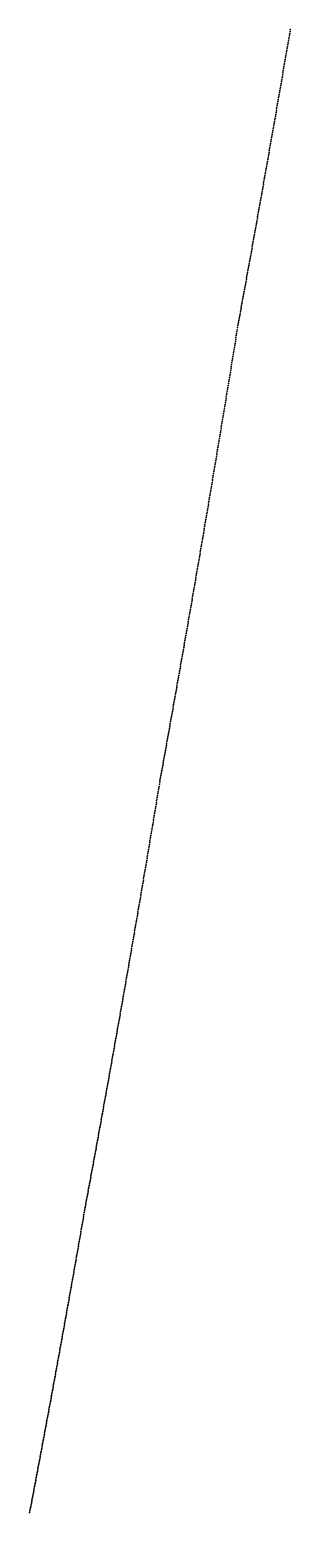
# Model space of a CAD drawing. Header units: metres. Extents: x 0 to 360, y 46 to 216.
# Drawn here: x 190.07 to 197.4, y 132.58 to 174.26 of the extents above; entities that cross this region are included whole.
import ezdxf

# ---------------------------------------------------------------- set-up
doc = ezdxf.new("R2010")
doc.units = ezdxf.units.M

msp = doc.modelspace()

# ---------------------------------------------------------------- linework, layer by layer
for p in [(197.396, 174.263), (197.325, 173.844), (197.334, 173.897), (197.343, 173.949), (197.352, 174.001), (197.361, 174.054), (197.37, 174.106), (197.379, 174.158), (197.388, 174.211), (197.253, 173.427), (197.262, 173.479), (197.271, 173.531), (197.28, 173.583), (197.289, 173.636), (197.298, 173.688), (197.307, 173.74), (197.316, 173.792), (197.181, 173.012), (197.19, 173.064), (197.199, 173.116), (197.208, 173.168), (197.217, 173.22), (197.226, 173.271), (197.235, 173.323), (197.244, 173.375), (197.11, 172.599), (197.119, 172.65), (197.128, 172.702), (197.137, 172.754), (197.146, 172.805), (197.155, 172.857), (197.163, 172.909), (197.172, 172.96), (197.038, 172.187), (197.047, 172.239), (197.056, 172.29), (197.065, 172.342), (197.074, 172.393), (197.083, 172.444), (197.092, 172.496), (197.101, 172.547), (196.958, 171.727), (196.967, 171.778), (196.976, 171.829), (196.985, 171.88), (196.994, 171.931), (197.003, 171.982), (197.012, 172.034), (197.02, 172.085), (197.029, 172.136), (196.887, 171.319), (196.896, 171.37), (196.904, 171.421), (196.913, 171.472), (196.922, 171.523), (196.931, 171.574), (196.94, 171.625), (196.949, 171.676), (196.815, 170.914), (196.824, 170.964), (196.833, 171.015), (196.842, 171.066), (196.851, 171.116), (196.86, 171.167), (196.869, 171.218), (196.878, 171.269), (196.744, 170.51), (196.753, 170.56), (196.762, 170.611), (196.771, 170.661), (196.78, 170.712), (196.789, 170.762), (196.798, 170.813), (196.806, 170.863), (196.664, 170.058), (196.673, 170.108), (196.682, 170.158), (196.691, 170.208), (196.7, 170.258), (196.709, 170.309), (196.717, 170.359), (196.726, 170.409), (196.735, 170.459), (196.593, 169.658), (196.602, 169.707), (196.611, 169.757), (196.62, 169.807), (196.629, 169.857), (196.638, 169.907), (196.646, 169.957), (196.655, 170.007), (196.522, 169.259), (196.531, 169.309), (196.54, 169.359), (196.549, 169.408), (196.558, 169.458), (196.566, 169.508), (196.575, 169.558), (196.584, 169.608), (196.442, 168.813), (196.451, 168.863), (196.46, 168.912), (196.469, 168.962), (196.478, 169.011), (196.487, 169.061), (196.496, 169.11), (196.504, 169.16), (196.513, 169.21), (196.372, 168.419), (196.38, 168.468), (196.389, 168.517), (196.398, 168.566), (196.407, 168.616), (196.416, 168.665), (196.425, 168.714), (196.434, 168.764), (196.292, 167.977), (196.301, 168.026), (196.31, 168.075), (196.319, 168.124), (196.327, 168.173), (196.336, 168.222), (196.345, 168.271), (196.354, 168.32), (196.363, 168.369), (196.221, 167.586), (196.23, 167.635), (196.239, 167.684), (196.248, 167.732), (196.257, 167.781), (196.265, 167.83), (196.274, 167.879), (196.283, 167.928), (196.142, 167.148), (196.151, 167.197), (196.16, 167.245), (196.168, 167.294), (196.177, 167.343), (196.186, 167.391), (196.195, 167.44), (196.204, 167.489), (196.213, 167.537), (196.071, 166.761), (196.08, 166.809), (196.089, 166.858), (196.098, 166.906), (196.107, 166.954), (196.115, 167.003), (196.124, 167.051), (196.133, 167.1), (195.992, 166.327), (196.001, 166.375), (196.01, 166.424), (196.019, 166.472), (196.027, 166.52), (196.036, 166.568), (196.045, 166.616), (196.054, 166.665), (196.063, 166.713), (195.913, 165.892), (195.922, 165.944), (195.931, 165.992), (195.939, 166.039), (195.948, 166.087), (195.957, 166.135), (195.966, 166.183), (195.975, 166.231), (195.983, 166.279), (195.852, 165.499), (195.86, 165.554), (195.869, 165.608), (195.878, 165.662), (195.887, 165.716), (195.895, 165.771), (195.904, 165.826), (195.781, 165.067), (195.79, 165.121), (195.799, 165.175), (195.808, 165.229), (195.816, 165.283), (195.825, 165.337), (195.834, 165.391), (195.843, 165.445), (195.72, 164.69), (195.729, 164.744), (195.737, 164.798), (195.746, 164.851), (195.755, 164.905), (195.764, 164.959), (195.773, 165.013), (195.65, 164.262), (195.659, 164.315), (195.667, 164.369), (195.676, 164.422), (195.685, 164.476), (195.694, 164.529), (195.702, 164.583), (195.711, 164.636), (195.58, 163.835), (195.589, 163.888), (195.597, 163.942), (195.606, 163.995), (195.615, 164.048), (195.624, 164.101), (195.632, 164.155), (195.641, 164.208), (195.51, 163.411), (195.519, 163.464), (195.527, 163.517), (195.536, 163.57), (195.545, 163.623), (195.554, 163.676), (195.562, 163.729), (195.571, 163.782), (195.44, 162.988), (195.449, 163.041), (195.457, 163.094), (195.466, 163.147), (195.475, 163.199), (195.484, 163.252), (195.492, 163.305), (195.501, 163.358), (195.37, 162.568), (195.379, 162.621), (195.388, 162.673), (195.396, 162.726), (195.405, 162.778), (195.414, 162.831), (195.423, 162.883), (195.431, 162.936), (195.3, 162.15), (195.309, 162.202), (195.318, 162.254), (195.327, 162.307), (195.335, 162.359), (195.344, 162.411), (195.353, 162.463), (195.361, 162.516), (195.231, 161.734), (195.239, 161.786), (195.248, 161.838), (195.257, 161.89), (195.266, 161.942), (195.274, 161.994), (195.283, 162.046), (195.292, 162.098), (195.161, 161.32), (195.17, 161.371), (195.179, 161.423), (195.187, 161.475), (195.196, 161.526), (195.205, 161.578), (195.213, 161.63), (195.222, 161.682), (195.092, 160.907), (195.1, 160.959), (195.109, 161.01), (195.118, 161.062), (195.126, 161.113), (195.135, 161.165), (195.144, 161.216), (195.152, 161.268), (195.022, 160.497), (195.031, 160.548), (195.04, 160.599), (195.048, 160.651), (195.057, 160.702), (195.066, 160.753), (195.074, 160.805), (195.083, 160.856), (194.953, 160.089), (194.961, 160.14), (194.97, 160.191), (194.979, 160.242), (194.987, 160.293), (194.996, 160.344), (195.005, 160.395), (195.014, 160.446), (194.883, 159.682), (194.892, 159.733), (194.901, 159.784), (194.909, 159.835), (194.918, 159.885), (194.927, 159.936), (194.935, 159.987), (194.944, 160.038), (194.806, 159.228), (194.814, 159.278), (194.823, 159.329), (194.832, 159.379), (194.84, 159.43), (194.849, 159.48), (194.858, 159.531), (194.866, 159.581), (194.875, 159.632), (194.736, 158.825), (194.745, 158.876), (194.754, 158.926), (194.762, 158.976), (194.771, 159.026), (194.78, 159.077), (194.788, 159.127), (194.797, 159.177), (194.667, 158.425), (194.676, 158.475), (194.685, 158.525), (194.693, 158.575), (194.702, 158.625), (194.711, 158.675), (194.719, 158.725), (194.728, 158.775), (194.59, 157.977), (194.598, 158.027), (194.607, 158.076), (194.616, 158.126), (194.624, 158.176), (194.633, 158.226), (194.641, 158.275), (194.65, 158.325), (194.659, 158.375), (194.521, 157.581), (194.529, 157.63), (194.538, 157.68), (194.547, 157.729), (194.555, 157.779), (194.564, 157.828), (194.572, 157.878), (194.581, 157.927), (194.443, 157.137), (194.452, 157.186), (194.46, 157.235), (194.469, 157.285), (194.478, 157.334), (194.486, 157.383), (194.495, 157.433), (194.503, 157.482), (194.512, 157.531), (194.374, 156.745), (194.383, 156.794), (194.392, 156.843), (194.4, 156.892), (194.409, 156.941), (194.417, 156.99), (194.426, 157.039), (194.435, 157.088), (194.297, 156.306), (194.306, 156.354), (194.314, 156.403), (194.323, 156.452), (194.331, 156.5), (194.34, 156.549), (194.349, 156.598), (194.357, 156.647), (194.366, 156.696), (194.228, 155.917), (194.237, 155.965), (194.246, 156.014), (194.254, 156.062), (194.263, 156.111), (194.271, 156.16), (194.28, 156.208), (194.289, 156.257), (194.151, 155.482), (194.16, 155.53), (194.168, 155.579), (194.177, 155.627), (194.186, 155.675), (194.194, 155.723), (194.203, 155.772), (194.211, 155.82), (194.22, 155.869), (194.083, 155.098), (194.091, 155.146), (194.1, 155.194), (194.108, 155.242), (194.117, 155.29), (194.126, 155.338), (194.134, 155.386), (194.143, 155.434), (194.006, 154.667), (194.014, 154.715), (194.023, 154.762), (194.031, 154.81), (194.04, 154.858), (194.049, 154.906), (194.057, 154.954), (194.066, 155.002), (194.074, 155.05), (193.929, 154.239), (193.937, 154.286), (193.946, 154.334), (193.955, 154.381), (193.963, 154.429), (193.972, 154.476), (193.98, 154.524), (193.989, 154.572), (193.997, 154.619), (193.852, 153.813), (193.861, 153.86), (193.869, 153.907), (193.878, 153.954), (193.886, 154.002), (193.895, 154.049), (193.903, 154.096), (193.912, 154.144), (193.92, 154.191), (193.775, 153.389), (193.784, 153.436), (193.792, 153.483), (193.801, 153.53), (193.809, 153.577), (193.818, 153.624), (193.826, 153.671), (193.835, 153.718), (193.844, 153.765), (193.707, 152.992), (193.716, 153.053), (193.724, 153.107), (193.733, 153.154), (193.741, 153.201), (193.75, 153.248), (193.758, 153.295), (193.767, 153.342), (193.639, 152.581), (193.648, 152.633), (193.656, 152.684), (193.665, 152.735), (193.673, 152.787), (193.682, 152.838), (193.69, 152.889), (193.699, 152.941), (193.571, 152.173), (193.58, 152.224), (193.588, 152.275), (193.597, 152.326), (193.605, 152.377), (193.614, 152.428), (193.622, 152.479), (193.631, 152.53), (193.503, 151.766), (193.512, 151.817), (193.52, 151.868), (193.529, 151.918), (193.537, 151.969), (193.546, 152.02), (193.554, 152.071), (193.563, 152.122), (193.427, 151.311), (193.435, 151.361), (193.444, 151.412), (193.452, 151.462), (193.461, 151.513), (193.469, 151.563), (193.478, 151.614), (193.486, 151.665), (193.495, 151.715), (193.359, 150.909), (193.368, 150.959), (193.376, 151.009), (193.385, 151.059), (193.393, 151.109), (193.401, 151.16), (193.41, 151.21), (193.418, 151.261), (193.291, 150.508), (193.3, 150.558), (193.308, 150.608), (193.317, 150.658), (193.325, 150.708), (193.334, 150.758), (193.342, 150.808), (193.351, 150.858), (193.215, 150.06), (193.224, 150.11), (193.232, 150.159), (193.241, 150.209), (193.249, 150.259), (193.258, 150.309), (193.266, 150.358), (193.274, 150.408), (193.283, 150.458), (193.148, 149.664), (193.156, 149.713), (193.165, 149.763), (193.173, 149.812), (193.182, 149.862), (193.19, 149.911), (193.198, 149.961), (193.207, 150.01), (193.072, 149.22), (193.08, 149.269), (193.089, 149.319), (193.097, 149.368), (193.106, 149.417), (193.114, 149.466), (193.122, 149.516), (193.131, 149.565), (193.139, 149.614), (193.004, 148.828), (193.013, 148.877), (193.021, 148.926), (193.03, 148.975), (193.038, 149.024), (193.046, 149.073), (193.055, 149.122), (193.063, 149.171), (192.929, 148.389), (192.937, 148.438), (192.945, 148.487), (192.954, 148.535), (192.962, 148.584), (192.971, 148.633), (192.979, 148.682), (192.988, 148.73), (192.996, 148.779), (192.861, 148.001), (192.87, 148.05), (192.878, 148.098), (192.887, 148.147), (192.895, 148.195), (192.903, 148.244), (192.912, 148.292), (192.92, 148.341), (192.786, 147.567), (192.794, 147.615), (192.802, 147.663), (192.811, 147.711), (192.819, 147.76), (192.828, 147.808), (192.836, 147.856), (192.844, 147.905), (192.853, 147.953), (192.71, 147.135), (192.719, 147.183), (192.727, 147.231), (192.735, 147.279), (192.744, 147.327), (192.752, 147.375), (192.76, 147.423), (192.769, 147.471), (192.777, 147.519), (192.643, 146.753), (192.651, 146.801), (192.66, 146.848), (192.668, 146.896), (192.677, 146.944), (192.685, 146.992), (192.693, 147.039), (192.702, 147.087), (192.568, 146.326), (192.576, 146.373), (192.584, 146.42), (192.593, 146.468), (192.601, 146.515), (192.61, 146.563), (192.618, 146.61), (192.626, 146.658), (192.635, 146.705), (192.492, 145.9), (192.501, 145.947), (192.509, 145.995), (192.517, 146.042), (192.526, 146.089), (192.534, 146.136), (192.543, 146.184), (192.551, 146.231), (192.559, 146.278), (192.417, 145.477), (192.426, 145.524), (192.434, 145.571), (192.442, 145.618), (192.451, 145.665), (192.459, 145.712), (192.467, 145.759), (192.476, 145.806), (192.484, 145.853), (192.342, 145.057), (192.35, 145.103), (192.359, 145.15), (192.367, 145.197), (192.375, 145.244), (192.384, 145.29), (192.392, 145.337), (192.401, 145.384), (192.409, 145.431), (192.267, 144.639), (192.275, 144.685), (192.284, 144.731), (192.292, 144.778), (192.3, 144.824), (192.309, 144.871), (192.317, 144.917), (192.325, 144.964), (192.334, 145.01), (192.192, 144.222), (192.2, 144.269), (192.209, 144.315), (192.217, 144.361), (192.225, 144.407), (192.234, 144.453), (192.242, 144.5), (192.25, 144.546), (192.259, 144.592), (192.117, 143.809), (192.126, 143.854), (192.134, 143.9), (192.142, 143.946), (192.15, 143.992), (192.159, 144.038), (192.167, 144.084), (192.175, 144.13), (192.184, 144.176), (192.042, 143.397), (192.051, 143.443), (192.059, 143.488), (192.067, 143.534), (192.076, 143.58), (192.084, 143.625), (192.092, 143.671), (192.101, 143.717), (192.109, 143.763), (191.968, 142.988), (191.976, 143.033), (191.984, 143.078), (191.993, 143.124), (192.001, 143.169), (192.009, 143.215), (192.018, 143.26), (192.026, 143.306), (192.034, 143.351), (191.893, 142.58), (191.901, 142.625), (191.91, 142.671), (191.918, 142.716), (191.926, 142.761), (191.935, 142.806), (191.943, 142.852), (191.951, 142.897), (191.959, 142.942), (191.81, 142.13), (191.819, 142.175), (191.827, 142.22), (191.835, 142.265), (191.843, 142.31), (191.852, 142.355), (191.86, 142.4), (191.868, 142.445), (191.877, 142.49), (191.885, 142.535), (191.736, 141.728), (191.744, 141.772), (191.752, 141.817), (191.761, 141.862), (191.769, 141.906), (191.777, 141.951), (191.785, 141.996), (191.794, 142.041), (191.802, 142.085), (191.661, 141.327), (191.67, 141.371), (191.678, 141.416), (191.686, 141.46), (191.695, 141.505), (191.703, 141.549), (191.711, 141.594), (191.719, 141.638), (191.728, 141.683), (191.587, 140.907), (191.595, 140.955), (191.604, 141.012), (191.612, 141.061), (191.62, 141.105), (191.628, 141.15), (191.637, 141.194), (191.645, 141.238), (191.653, 141.283), (191.513, 140.482), (191.521, 140.53), (191.529, 140.577), (191.538, 140.624), (191.546, 140.671), (191.554, 140.718), (191.562, 140.765), (191.571, 140.813), (191.579, 140.86), (191.439, 140.06), (191.447, 140.107), (191.455, 140.154), (191.464, 140.201), (191.472, 140.247), (191.48, 140.294), (191.488, 140.341), (191.497, 140.388), (191.505, 140.435), (191.365, 139.64), (191.373, 139.686), (191.381, 139.733), (191.39, 139.78), (191.398, 139.826), (191.406, 139.873), (191.414, 139.92), (191.422, 139.966), (191.431, 140.013), (191.291, 139.222), (191.299, 139.268), (191.307, 139.315), (191.316, 139.361), (191.324, 139.407), (191.332, 139.454), (191.34, 139.5), (191.348, 139.547), (191.357, 139.593), (191.217, 138.806), (191.225, 138.853), (191.233, 138.899), (191.242, 138.945), (191.25, 138.991), (191.258, 139.037), (191.266, 139.083), (191.274, 139.129), (191.283, 139.176), (191.143, 138.393), (191.151, 138.439), (191.16, 138.485), (191.168, 138.531), (191.176, 138.577), (191.184, 138.623), (191.192, 138.668), (191.201, 138.714), (191.209, 138.76), (191.07, 137.982), (191.078, 138.028), (191.086, 138.073), (191.094, 138.119), (191.102, 138.165), (191.11, 138.21), (191.119, 138.256), (191.127, 138.302), (191.135, 138.347), (190.996, 137.574), (191.004, 137.619), (191.012, 137.664), (191.02, 137.71), (191.029, 137.755), (191.037, 137.8), (191.045, 137.846), (191.053, 137.891), (191.061, 137.937), (190.922, 137.167), (190.931, 137.212), (190.939, 137.257), (190.947, 137.302), (190.955, 137.347), (190.963, 137.393), (190.971, 137.438), (190.98, 137.483), (190.988, 137.528), (190.841, 136.718), (190.849, 136.763), (190.857, 136.807), (190.865, 136.852), (190.873, 136.897), (190.882, 136.942), (190.89, 136.987), (190.898, 137.032), (190.906, 137.077), (190.914, 137.122), (190.767, 136.316), (190.775, 136.361), (190.784, 136.405), (190.792, 136.45), (190.8, 136.494), (190.808, 136.539), (190.816, 136.584), (190.824, 136.628), (190.833, 136.673), (190.694, 135.916), (190.702, 135.961), (190.71, 136.005), (190.718, 136.049), (190.727, 136.094), (190.735, 136.138), (190.743, 136.183), (190.751, 136.227), (190.759, 136.271), (190.613, 135.475), (190.621, 135.519), (190.629, 135.563), (190.637, 135.607), (190.645, 135.651), (190.653, 135.695), (190.661, 135.739), (190.67, 135.784), (190.678, 135.828), (190.686, 135.872), (190.54, 135.08), (190.548, 135.123), (190.556, 135.167), (190.564, 135.211), (190.572, 135.255), (190.58, 135.299), (190.588, 135.343), (190.596, 135.387), (190.605, 135.431), (190.458, 134.643), (190.467, 134.686), (190.475, 134.73), (190.483, 134.774), (190.491, 134.817), (190.499, 134.861), (190.507, 134.905), (190.515, 134.948), (190.523, 134.992), (190.531, 135.036), (190.385, 134.252), (190.394, 134.296), (190.402, 134.339), (190.41, 134.382), (190.418, 134.426), (190.426, 134.469), (190.434, 134.512), (190.442, 134.556), (190.45, 134.599), (190.304, 133.821), (190.313, 133.864), (190.321, 133.907), (190.329, 133.95), (190.337, 133.993), (190.345, 134.036), (190.353, 134.079), (190.361, 134.122), (190.369, 134.166), (190.377, 134.209), (190.224, 133.391), (190.232, 133.434), (190.24, 133.477), (190.248, 133.52), (190.256, 133.563), (190.264, 133.606), (190.272, 133.649), (190.28, 133.692), (190.288, 133.734), (190.296, 133.777), (190.143, 132.965), (190.151, 133.007), (190.159, 133.05), (190.167, 133.092), (190.175, 133.135), (190.183, 133.178), (190.191, 133.22), (190.199, 133.263), (190.207, 133.306), (190.215, 133.349), (190.07, 132.583), (190.078, 132.625), (190.086, 132.668), (190.094, 132.71), (190.102, 132.752), (190.111, 132.795), (190.119, 132.837), (190.127, 132.88), (190.135, 132.922)]:
    msp.add_point(p)

doc.saveas('drawing.dxf')
